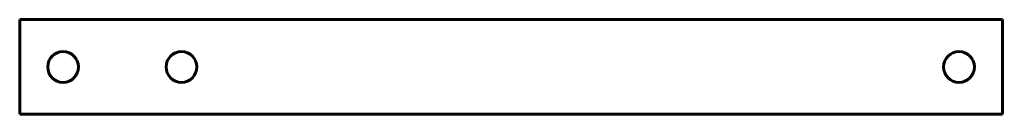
# Model space of a CAD drawing. Header units: millimetres. Extents: x -78 to 1167, y -5 to 115.
import ezdxf

# ---------------------------------------------------------------- set-up
doc = ezdxf.new("R2010")
doc.units = ezdxf.units.MM
doc.linetypes.add('K5LT_BASIC', pattern=[0])

msp = doc.modelspace()

# ---------------------------------------------------------------- linework, layer by layer
at = {"color": 150, "linetype": 'K5LT_BASIC', "lineweight": 60}
for p, q in [((-77.5, -5), (-77.5, 115)), ((-77.5, 115), (1167.5, 115)), ((1167.5, -5), (1167.5, 115)), ((-77.5, -5), (1167.5, -5))]:
    msp.add_line(p, q, dxfattribs=at)
for centre in [(-22.5, 55), (127.5, 55), (1112.5, 55)]:
    msp.add_circle(centre, 19.5, dxfattribs=at)

doc.saveas('drawing.dxf')
